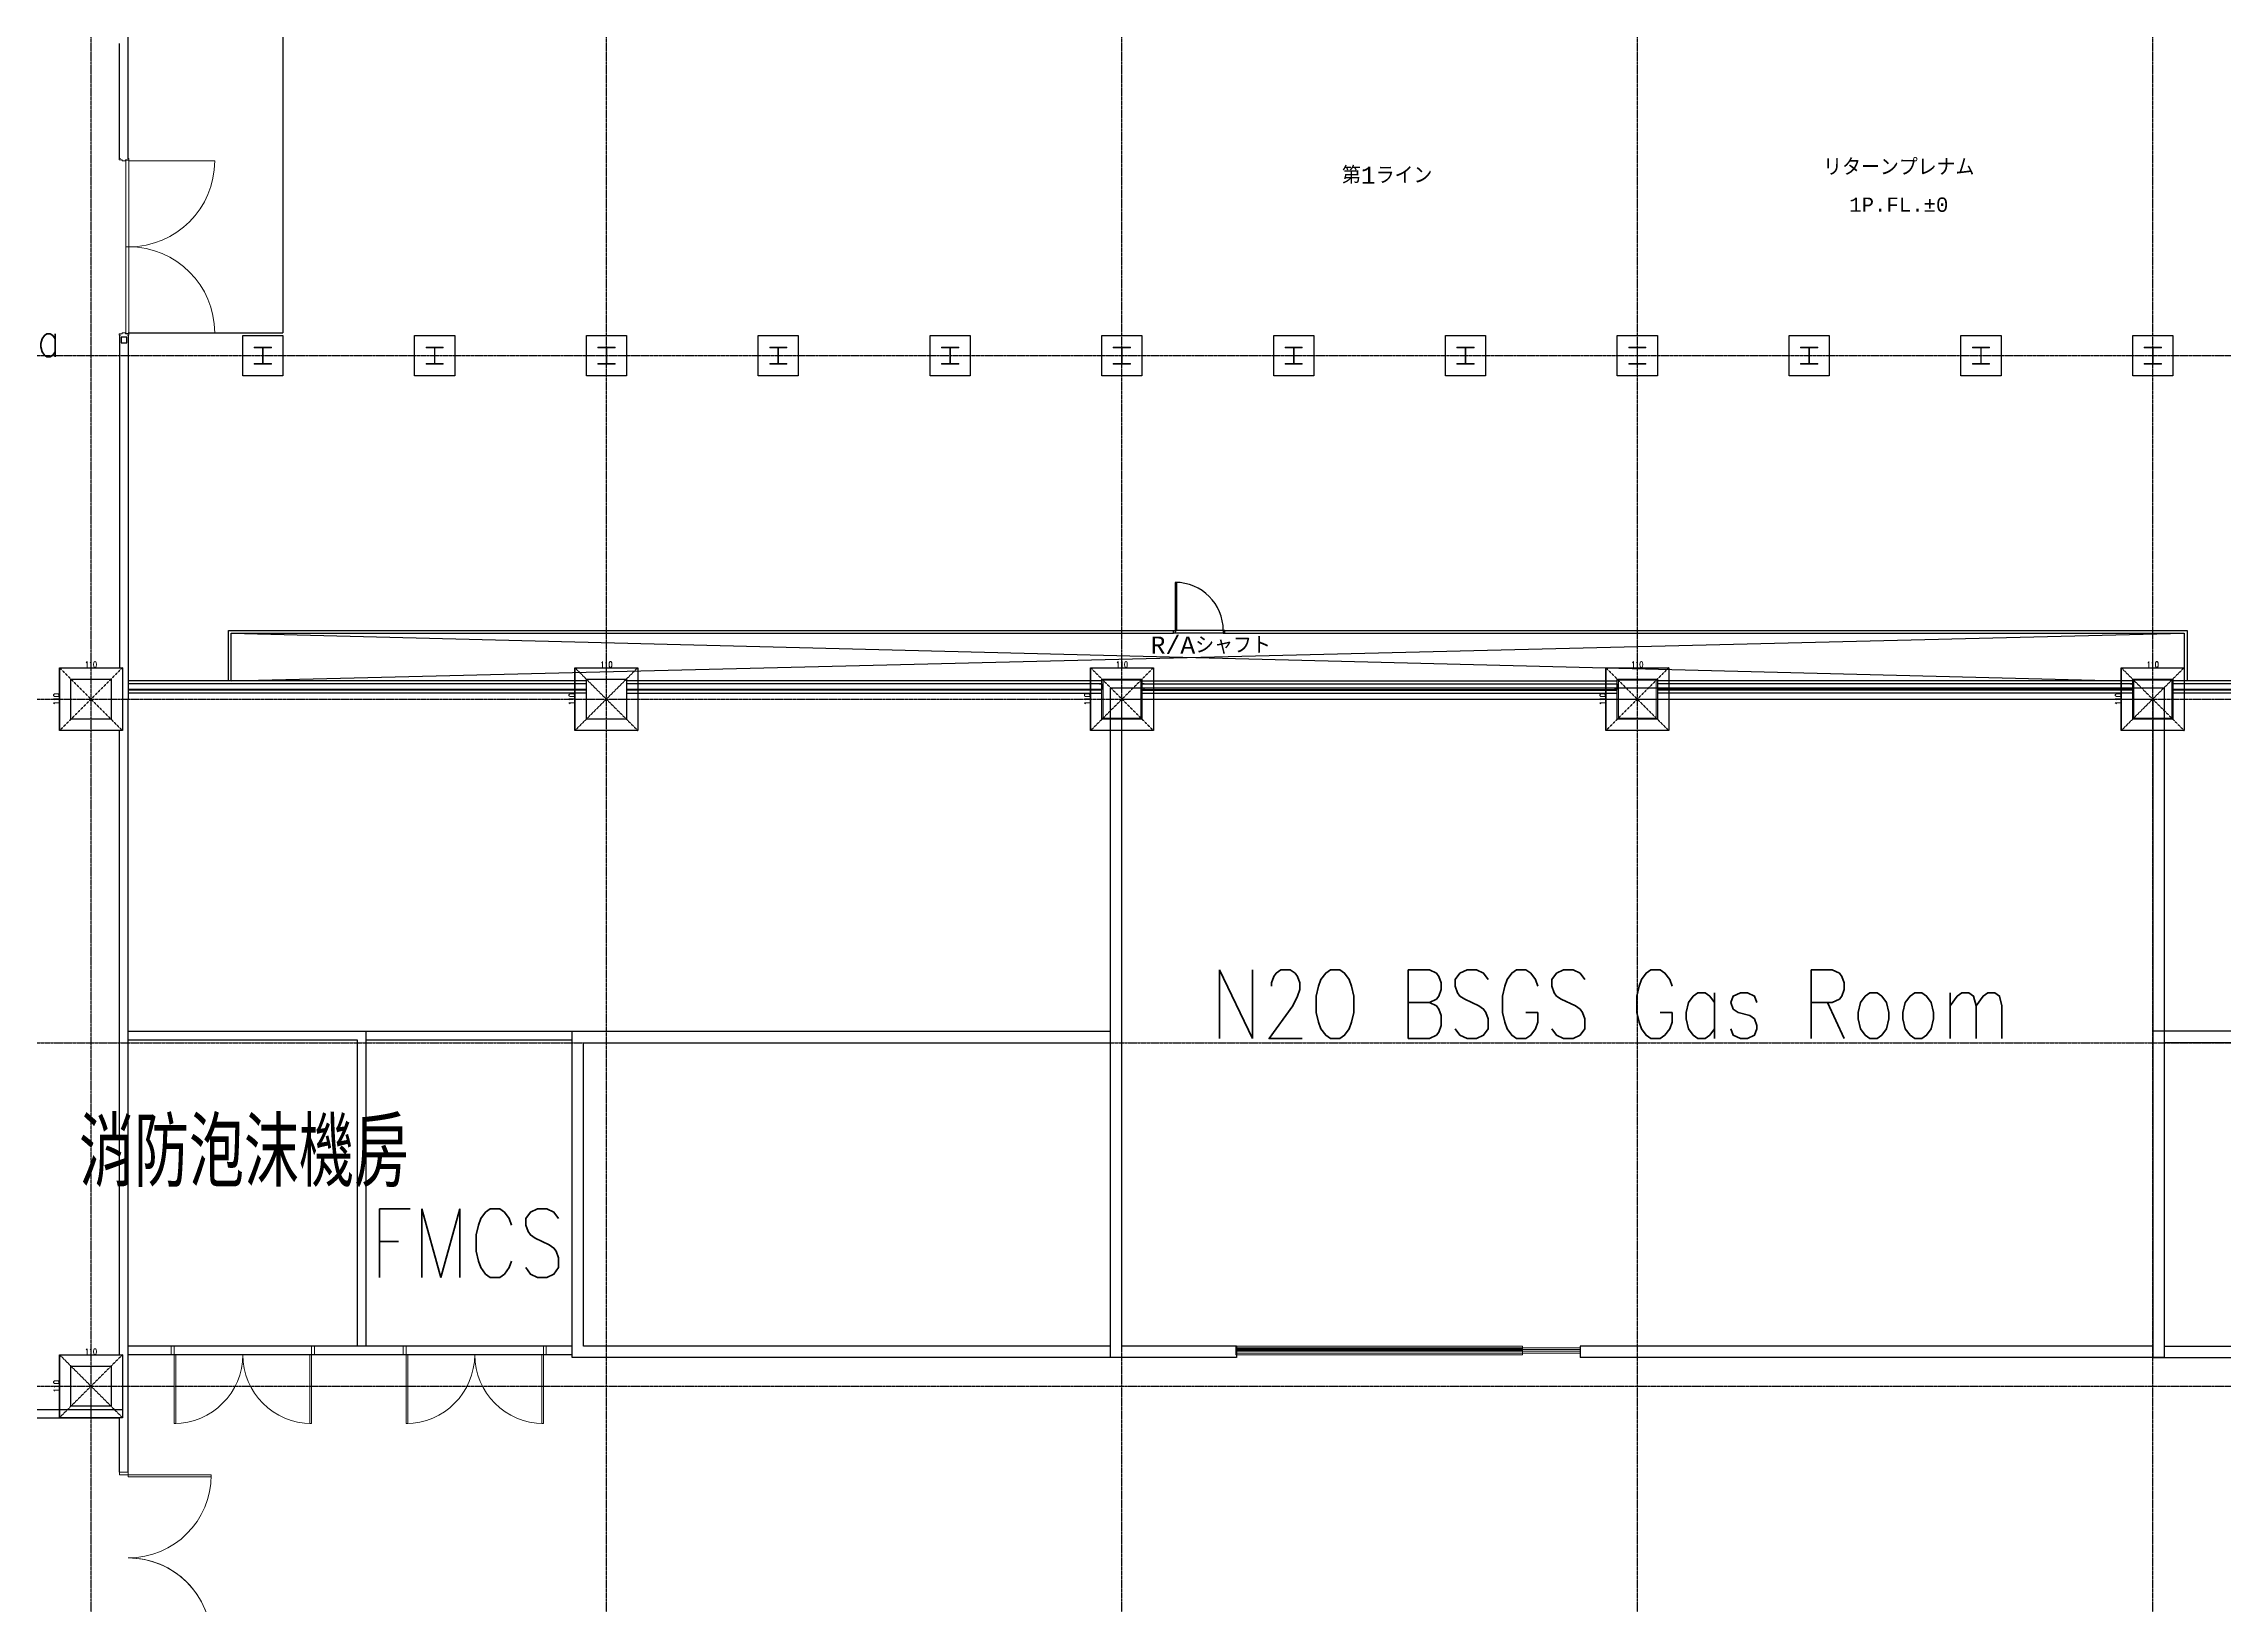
# Model space of a CAD drawing. Header units: millimetres. Extents: x -21841 to 195597, y -1659 to 112111.
# Drawn here: x 1777 to 5585, y 13567 to 16295 of the extents above; entities that cross this region are included whole.
import ezdxf
from ezdxf.enums import TextEntityAlignment as Align

# ---------------------------------------------------------------- set-up
doc = ezdxf.new("R2010")
doc.units = ezdxf.units.MM
doc.linetypes.add('X-N-FAB-L10$0$COL-CEN-LIN', pattern=[3.25, 2.5, -0.25, 0.25, -0.25])
doc.linetypes.add('X-N-FAB-L10$0$HIDDEN', pattern=[0.375, 0.25, -0.125])
for name, color, linetype in [('0-FMCS', 6, 'Continuous'), ('0-XREF', 7, 'Continuous'), ('X-N-FAB-L10$0$0-NC', 8, 'Continuous'), ('X-N-FAB-L10$0$0-ND', 8, 'Continuous'), ('X-N-FAB-L10$0$08', 8, 'Continuous'), ('X-N-FAB-L10$0$188K新增範圍', 8, 'Continuous'), ('X-N-FAB-L10$0$A-WALL-IN', 8, 'Continuous'), ('X-N-FAB-L10$0$CCL', 8, 'X-N-FAB-L10$0$COL-CEN-LIN'), ('X-N-FAB-L10$0$COL', 8, 'Continuous'), ('X-N-FAB-L10$0$COL-S', 8, 'Continuous'), ('X-N-FAB-L10$0$DE-MMTN-F2-Z-000-P-CHEM-L10_0730$0$DOOR', 4, 'Continuous'), ('X-N-FAB-L10$0$DOOR', 8, 'Continuous'), ('X-N-FAB-L10$0$TXT-CODE', 8, 'Continuous'), ('X-N-FAB-L10$0$WALL-P', 8, 'Continuous')]:
    doc.layers.add(name, color=color, linetype=linetype)
for name, color, linetype, lineweight in [('X-N-FAB-L10$0$5', 5, 'Continuous', 5), ('X-N-FAB-L10$0$ARC', 8, 'Continuous', 0), ('X-N-FAB-L10$0$STEEL1', 8, 'Continuous', 0)]:
    doc.layers.add(name, color=color, linetype=linetype, lineweight=lineweight)
doc.styles.add('X-N-FAB-L10$0$ATS', font='monotxt.shx', dxfattribs={"bigfont": 'BIGFONT.shx'})
doc.styles.add('X-N-FAB-L10$0$CHINA', font='simplex.shx', dxfattribs={"width": 0.75, "bigfont": 'chineset.shx'})
doc.styles.add('X-N-FAB-L10$0$COL-NUM', font='romanc')
doc.styles.add('X-N-FAB-L10$0$DIM', font='simplex.shx', dxfattribs={"width": 0.67, "bigfont": 'chineset.shx'})
doc.dimstyles.new('X-N-FAB-L10$0$JJP_005_defpoint', dxfattribs={"dimtxt": 20, "dimasz": 0.5, "dimexe": 0.5, "dimexo": 0.5, "dimgap": 0.5, "dimtad": 1, "dimdsep": 46, "dimtxsty": 'X-N-FAB-L10$0$DIM', "dimblk": 'X-N-FAB-L10$0$_None', "dimcen": 10, "dimclrd": 256, "dimclre": 256, "dimclrt": 256, "dimadec": 0, "dimazin": 0, "dimtfac": 1, "dimtix": 1, "dimtmove": 2, "dimatfit": 3, "dimldrblk": 'X-N-FAB-L10$0$_None', "dimfxl": 0.5, "dimtolj": 1, "dimtzin": 0, "dimarcsym": 0})

# ---------------------------------------------------------------- blocks, each defined once
blk = doc.blocks.new('*D1187')
at = {"layer": 'DEFPOINTS', "lineweight": -2, "transparency": 16777216}
blk.add_line((1805, 15205), (1915, 15205), dxfattribs=at)
at = {"layer": 'DEFPOINTS', "color": 0, "transparency": 16777216}
for p in [(1805, 15205), (1915, 15205), (1915, 15205)]:
    blk.add_point(p, dxfattribs=at)
at = {"layer": 'DEFPOINTS', "transparency": 16777216, "insert": (1860, 15210.5), "char_height": 10, "attachment_point": 5, "style": 'X-N-FAB-L10$0$DIM'}
blk.add_mtext('\\A1;110', dxfattribs=at)
blk = doc.blocks.new('X-N-FAB-L10$0$_None')
blk = doc.blocks.new('*D1188')
at = {"layer": 'DEFPOINTS', "lineweight": -2, "transparency": 16777216}
blk.add_line((1805, 15205), (1805, 15095), dxfattribs=at)
at = {"layer": 'DEFPOINTS', "color": 0, "transparency": 16777216}
for p in [(1805, 15205), (1805, 15095), (1805, 15095)]:
    blk.add_point(p, dxfattribs=at)
at = {"layer": 'DEFPOINTS', "transparency": 16777216, "insert": (1799.5, 15150), "char_height": 10, "attachment_point": 5, "rotation": 90, "style": 'X-N-FAB-L10$0$DIM'}
blk.add_mtext('\\A1;110', dxfattribs=at)
blk = doc.blocks.new('*D1189')
at = {"layer": 'DEFPOINTS', "lineweight": -2, "transparency": 16777216}
blk.add_line((2705, 15205), (2815, 15205), dxfattribs=at)
at = {"layer": 'DEFPOINTS', "color": 0, "transparency": 16777216}
for p in [(2705, 15205), (2815, 15205), (2815, 15205)]:
    blk.add_point(p, dxfattribs=at)
at = {"layer": 'DEFPOINTS', "transparency": 16777216, "insert": (2760, 15210.5), "char_height": 10, "attachment_point": 5, "style": 'X-N-FAB-L10$0$DIM'}
blk.add_mtext('\\A1;110', dxfattribs=at)
blk = doc.blocks.new('*D1190')
at = {"layer": 'DEFPOINTS', "lineweight": -2, "transparency": 16777216}
blk.add_line((2705, 15205), (2705, 15095), dxfattribs=at)
at = {"layer": 'DEFPOINTS', "color": 0, "transparency": 16777216}
for p in [(2705, 15205), (2705, 15095), (2705, 15095)]:
    blk.add_point(p, dxfattribs=at)
at = {"layer": 'DEFPOINTS', "transparency": 16777216, "insert": (2699.5, 15150), "char_height": 10, "attachment_point": 5, "rotation": 90, "style": 'X-N-FAB-L10$0$DIM'}
blk.add_mtext('\\A1;110', dxfattribs=at)
blk = doc.blocks.new('*D1191')
at = {"layer": 'DEFPOINTS', "lineweight": -2, "transparency": 16777216}
blk.add_line((3605, 15205), (3715, 15205), dxfattribs=at)
at = {"layer": 'DEFPOINTS', "color": 0, "transparency": 16777216}
for p in [(3605, 15205), (3715, 15205), (3715, 15205)]:
    blk.add_point(p, dxfattribs=at)
at = {"layer": 'DEFPOINTS', "transparency": 16777216, "insert": (3660, 15210.5), "char_height": 10, "attachment_point": 5, "style": 'X-N-FAB-L10$0$DIM'}
blk.add_mtext('\\A1;110', dxfattribs=at)
blk = doc.blocks.new('*D1192')
at = {"layer": 'DEFPOINTS', "lineweight": -2, "transparency": 16777216}
blk.add_line((3605, 15205), (3605, 15095), dxfattribs=at)
at = {"layer": 'DEFPOINTS', "color": 0, "transparency": 16777216}
for p in [(3605, 15205), (3605, 15095), (3605, 15095)]:
    blk.add_point(p, dxfattribs=at)
at = {"layer": 'DEFPOINTS', "transparency": 16777216, "insert": (3599.5, 15150), "char_height": 10, "attachment_point": 5, "rotation": 90, "style": 'X-N-FAB-L10$0$DIM'}
blk.add_mtext('\\A1;110', dxfattribs=at)
blk = doc.blocks.new('*D1193')
at = {"layer": 'DEFPOINTS', "lineweight": -2, "transparency": 16777216}
blk.add_line((4505, 15205), (4615, 15205), dxfattribs=at)
at = {"layer": 'DEFPOINTS', "color": 0, "transparency": 16777216}
for p in [(4505, 15205), (4615, 15205), (4615, 15205)]:
    blk.add_point(p, dxfattribs=at)
at = {"layer": 'DEFPOINTS', "transparency": 16777216, "insert": (4560, 15210.5), "char_height": 10, "attachment_point": 5, "style": 'X-N-FAB-L10$0$DIM'}
blk.add_mtext('\\A1;110', dxfattribs=at)
blk = doc.blocks.new('*D1194')
at = {"layer": 'DEFPOINTS', "lineweight": -2, "transparency": 16777216}
blk.add_line((4505, 15205), (4505, 15095), dxfattribs=at)
at = {"layer": 'DEFPOINTS', "color": 0, "transparency": 16777216}
for p in [(4505, 15205), (4505, 15095), (4505, 15095)]:
    blk.add_point(p, dxfattribs=at)
at = {"layer": 'DEFPOINTS', "transparency": 16777216, "insert": (4499.5, 15150), "char_height": 10, "attachment_point": 5, "rotation": 90, "style": 'X-N-FAB-L10$0$DIM'}
blk.add_mtext('\\A1;110', dxfattribs=at)
blk = doc.blocks.new('*D1195')
at = {"layer": 'DEFPOINTS', "lineweight": -2, "transparency": 16777216}
blk.add_line((5405, 15205), (5515, 15205), dxfattribs=at)
at = {"layer": 'DEFPOINTS', "color": 0, "transparency": 16777216}
for p in [(5405, 15205), (5515, 15205), (5515, 15205)]:
    blk.add_point(p, dxfattribs=at)
at = {"layer": 'DEFPOINTS', "transparency": 16777216, "insert": (5460, 15210.5), "char_height": 10, "attachment_point": 5, "style": 'X-N-FAB-L10$0$DIM'}
blk.add_mtext('\\A1;110', dxfattribs=at)
blk = doc.blocks.new('*D1196')
at = {"layer": 'DEFPOINTS', "lineweight": -2, "transparency": 16777216}
blk.add_line((5405, 15205), (5405, 15095), dxfattribs=at)
at = {"layer": 'DEFPOINTS', "color": 0, "transparency": 16777216}
for p in [(5405, 15205), (5405, 15095), (5405, 15095)]:
    blk.add_point(p, dxfattribs=at)
at = {"layer": 'DEFPOINTS', "transparency": 16777216, "insert": (5399.5, 15150), "char_height": 10, "attachment_point": 5, "rotation": 90, "style": 'X-N-FAB-L10$0$DIM'}
blk.add_mtext('\\A1;110', dxfattribs=at)
blk = doc.blocks.new('X-N-FAB-L10')
at = {"layer": 'DEFPOINTS', "color": 8, "linetype": 'X-N-FAB-L10$0$HIDDEN', "ltscale": 0.1}
for p, q in [((1915, 15205), (1805, 15095)), ((1805, 15205), (1915, 15095)), ((1915, 15205), (1805, 15095)), ((1805, 15205), (1915, 15095)), ((2815, 15205), (2705, 15095)), ((2705, 15205), (2815, 15095)), ((2815, 15205), (2705, 15095)), ((2705, 15205), (2815, 15095)), ((3715, 15205), (3605, 15095)), ((3605, 15205), (3715, 15095)), ((3715, 15205), (3605, 15095)), ((3605, 15205), (3715, 15095)), ((4615, 15205), (4505, 15095)), ((4505, 15205), (4615, 15095)), ((4615, 15205), (4505, 15095)), ((4505, 15205), (4615, 15095)), ((5515, 15205), (5405, 15095)), ((5405, 15205), (5515, 15095)), ((5515, 15205), (5405, 15095)), ((5405, 15205), (5515, 15095)), ((1915, 14005), (1805, 13895)), ((1805, 14005), (1915, 13895))]:
    blk.add_line(p, q, dxfattribs=at)
at = {"layer": 'DEFPOINTS', "color": 8}
for p, q in [((1805, 15205), (1915, 15205)), ((1805, 15205), (1805, 15095)), ((2705, 15205), (2815, 15205)), ((2705, 15205), (2705, 15095)), ((3605, 15205), (3715, 15205)), ((3605, 15205), (3605, 15095)), ((4505, 15205), (4615, 15205)), ((4505, 15205), (4505, 15095)), ((5405, 15205), (5515, 15205)), ((5405, 15205), (5405, 15095)), ((1805, 14005), (1915, 14005)), ((1805, 14005), (1805, 13895))]:
    blk.add_line(p, q, dxfattribs=at)
at = {"layer": 'X-N-FAB-L10$0$08', "color": 8}
for p, q in [((2195, 16635), (2195, 15790)), ((1925, 15790), (2195, 15790)), ((3756, 15353.946), (3753, 15353.946)), ((3753, 15353.946), (3753, 15270)), ((3756, 15270), (3756, 15353.946)), ((2100, 15270), (3750, 15270)), ((2100, 15182), (2100, 15270)), ((2100, 15270), (2100, 15270)), ((3750, 15265), (3750, 15270)), ((3750, 15270), (3753, 15270)), ((3753, 15270), (3753, 15265)), ((3753, 15270), (3756, 15270)), ((3837, 15270), (3756, 15270)), ((3840, 15270), (3837, 15270)), ((3837, 15270), (3837, 15265)), ((3840, 15270), (5520, 15270)), ((3840, 15265), (3840, 15270)), ((5520, 15270), (5520, 15182)), ((2105, 15265), (3750, 15265)), ((2105, 15182), (5515, 15265)), ((2105, 15265), (5405, 15182)), ((2105, 15182), (2105, 15265)), ((3753, 15265), (3750, 15265)), ((3837, 15265), (3753, 15265)), ((3837, 15265), (3840, 15265)), ((3840, 15265), (5515, 15265)), ((5515, 15265), (5515, 15182))]:
    blk.add_line(p, q, dxfattribs=at)
blk.add_arc((3753, 15270), 84, 0, 90, dxfattribs=at)
at = {"layer": 'X-N-FAB-L10$0$188K新增範圍', "color": 8}
for p, q in [((2340, 14570), (2700, 14570)), ((2340, 14555), (2700, 14555)), ((2700, 14020), (1925, 14020)), ((2700, 14005), (1925, 14005))]:
    blk.add_line(p, q, dxfattribs=at)
at = {"layer": 'X-N-FAB-L10$0$5', "color": 8}
for p, q in [((4460, 14017), (3860, 14017)), ((4460, 14014), (3860, 14014)), ((4460, 14011), (3860, 14011)), ((4460, 14008), (3860, 14008))]:
    blk.add_line(p, q, dxfattribs=at)
at = {"layer": 'X-N-FAB-L10$0$A-WALL-IN', "color": 8}
for p, q in [((1925, 14570), (2340, 14570)), ((1925, 14555), (2325, 14555)), ((2325, 14555), (2325, 14020)), ((2340, 14570), (2340, 14020)), ((2700, 14000), (2700, 14570)), ((2700, 14570), (3640, 14570)), ((2720, 14020), (2720, 14550)), ((2720, 14550), (3640, 14550)), ((7260, 14570), (5460, 14570)), ((5460, 14570), (5460, 14000)), ((7240, 14550), (5480, 14550)), ((5480, 14550), (5480, 14020)), ((3640, 14020), (2720, 14020)), ((5480, 14020), (7240, 14020)), ((3640, 14000), (2700, 14000)), ((5460, 14000), (7260, 14000))]:
    blk.add_line(p, q, dxfattribs=at)
at = {"layer": 'X-N-FAB-L10$0$ARC', "color": 8}
for p, q in [((3715, 15205), (3605, 15205)), ((3605, 15205), (3605, 15095)), ((3715, 15095), (3715, 15205)), ((4615, 15205), (4505, 15205)), ((4505, 15205), (4505, 15095)), ((4615, 15095), (4615, 15205)), ((5515, 15205), (5405, 15205)), ((5405, 15205), (5405, 15095)), ((5515, 15095), (5515, 15205)), ((3625, 15115), (3625, 15185)), ((3625, 15185), (3695, 15185)), ((3627, 15117), (3627, 15183)), ((3627, 15183), (3693, 15183)), ((3693, 15183), (3693, 15117)), ((3695, 15185), (3695, 15115)), ((4525, 15115), (4525, 15185)), ((4525, 15185), (4595, 15185)), ((4527, 15117), (4527, 15183)), ((4527, 15183), (4593, 15183)), ((4593, 15183), (4593, 15117)), ((4595, 15185), (4595, 15115)), ((5425, 15115), (5425, 15185)), ((5425, 15185), (5495, 15185)), ((5427, 15117), (5427, 15183)), ((5427, 15183), (5493, 15183)), ((5493, 15183), (5493, 15117)), ((5495, 15185), (5495, 15115)), ((3693, 15117), (3627, 15117)), ((4593, 15117), (4527, 15117)), ((5493, 15117), (5427, 15117)), ((3605, 15095), (3715, 15095)), ((3695, 15115), (3625, 15115)), ((4505, 15095), (4615, 15095)), ((4595, 15115), (4525, 15115)), ((5405, 15095), (5515, 15095)), ((5495, 15115), (5425, 15115))]:
    blk.add_line(p, q, dxfattribs=at)
at = {"layer": 'X-N-FAB-L10$0$CCL', "color": 8}
for p, q in [((1860, 10600), (1860, 19760)), ((2760, 10600), (2760, 19760)), ((3660, 10600), (3660, 19760)), ((4560, 10600), (4560, 19760)), ((5460, 10600), (5460, 19760)), ((-720, 15750), (27370, 15750)), ((-720, 15150), (27370, 15150)), ((-720, 14550), (27370, 14550)), ((-720, 13950), (27370, 13950))]:
    blk.add_line(p, q, dxfattribs=at)
at = {"layer": 'X-N-FAB-L10$0$COL', "color": 8}
for p, q in [((2125, 15785), (2195, 15785)), ((2125, 15715), (2125, 15785)), ((2195, 15785), (2195, 15715)), ((2425, 15785), (2495, 15785)), ((2425, 15715), (2425, 15785)), ((2495, 15785), (2495, 15715)), ((2725, 15785), (2795, 15785)), ((2725, 15715), (2725, 15785)), ((2795, 15785), (2795, 15715)), ((3025, 15785), (3095, 15785)), ((3025, 15715), (3025, 15785)), ((3095, 15785), (3095, 15715)), ((3325, 15785), (3395, 15785)), ((3325, 15715), (3325, 15785)), ((3395, 15785), (3395, 15715)), ((3625, 15785), (3695, 15785)), ((3625, 15715), (3625, 15785)), ((3695, 15785), (3695, 15715)), ((3925, 15785), (3995, 15785)), ((3925, 15715), (3925, 15785)), ((3995, 15785), (3995, 15715)), ((4225, 15785), (4295, 15785)), ((4225, 15715), (4225, 15785)), ((4295, 15785), (4295, 15715)), ((4525, 15785), (4595, 15785)), ((4525, 15715), (4525, 15785)), ((4595, 15785), (4595, 15715)), ((4825, 15785), (4895, 15785)), ((4825, 15715), (4825, 15785)), ((4895, 15785), (4895, 15715)), ((5125, 15785), (5195, 15785)), ((5125, 15715), (5125, 15785)), ((5195, 15785), (5195, 15715)), ((5425, 15785), (5495, 15785)), ((5425, 15715), (5425, 15785)), ((5495, 15785), (5495, 15715)), ((2195, 15715), (2125, 15715)), ((2495, 15715), (2425, 15715)), ((2795, 15715), (2725, 15715)), ((3095, 15715), (3025, 15715)), ((3395, 15715), (3325, 15715)), ((3695, 15715), (3625, 15715)), ((3995, 15715), (3925, 15715)), ((4295, 15715), (4225, 15715)), ((4595, 15715), (4525, 15715)), ((4895, 15715), (4825, 15715)), ((5195, 15715), (5125, 15715)), ((5495, 15715), (5425, 15715))]:
    blk.add_line(p, q, dxfattribs=at)
at = {"layer": 'X-N-FAB-L10$0$COL', "color": 8, "ltscale": 0.1}
for p, q in [((1805, 15205), (1915, 15205)), ((1805, 15095), (1805, 15205)), ((1915, 15205), (1915, 15095)), ((2705, 15205), (2815, 15205)), ((2705, 15095), (2705, 15205)), ((2815, 15205), (2815, 15095)), ((3605, 15205), (3715, 15205)), ((3605, 15095), (3605, 15205)), ((3715, 15205), (3715, 15095)), ((4505, 15205), (4615, 15205)), ((4505, 15095), (4505, 15205)), ((4615, 15205), (4615, 15095)), ((5405, 15205), (5515, 15205)), ((5405, 15095), (5405, 15205)), ((5515, 15205), (5515, 15095)), ((1915, 15095), (1805, 15095)), ((2815, 15095), (2705, 15095)), ((3715, 15095), (3605, 15095)), ((4615, 15095), (4505, 15095)), ((5515, 15095), (5405, 15095)), ((1805, 14005), (1915, 14005)), ((1805, 13895), (1805, 14005)), ((1915, 14005), (1915, 13895)), ((1915, 13895), (1805, 13895))]:
    blk.add_line(p, q, dxfattribs=at)
at = {"layer": 'X-N-FAB-L10$0$COL', "color": 8}
for points in [[(2125, 15785), (2195, 15785), (2195, 15715), (2125, 15715)], [(2425, 15785), (2495, 15785), (2495, 15715), (2425, 15715)], [(2725, 15785), (2795, 15785), (2795, 15715), (2725, 15715)], [(3025, 15785), (3095, 15785), (3095, 15715), (3025, 15715)], [(3325, 15785), (3395, 15785), (3395, 15715), (3325, 15715)], [(3625, 15785), (3695, 15785), (3695, 15715), (3625, 15715)], [(3925, 15785), (3995, 15785), (3995, 15715), (3925, 15715)], [(4225, 15785), (4295, 15785), (4295, 15715), (4225, 15715)], [(4525, 15785), (4595, 15785), (4595, 15715), (4525, 15715)], [(4825, 15785), (4895, 15785), (4895, 15715), (4825, 15715)], [(5125, 15785), (5195, 15785), (5195, 15715), (5125, 15715)], [(5425, 15785), (5495, 15785), (5495, 15715), (5425, 15715)]]:
    blk.add_lwpolyline(points, close=True, dxfattribs=at)
at = {"layer": 'X-N-FAB-L10$0$COL', "color": 8, "ltscale": 0.1}
for points in [[(1805, 15205), (1915, 15205), (1915, 15095), (1805, 15095)], [(2705, 15205), (2815, 15205), (2815, 15095), (2705, 15095)], [(3605, 15205), (3715, 15205), (3715, 15095), (3605, 15095)], [(4505, 15205), (4615, 15205), (4615, 15095), (4505, 15095)], [(5405, 15205), (5515, 15205), (5515, 15095), (5405, 15095)]]:
    blk.add_lwpolyline(points, close=True, dxfattribs=at)
at = {"layer": 'X-N-FAB-L10$0$COL-S', "color": 8}
for p, q in [((1825, 15185), (1895, 15185)), ((1825, 15115), (1825, 15185)), ((1825, 15185), (1895, 15185)), ((1825, 15115), (1825, 15185)), ((1895, 15185), (1895, 15115)), ((1895, 15185), (1895, 15115)), ((2725, 15185), (2795, 15185)), ((2725, 15115), (2725, 15185)), ((2725, 15185), (2795, 15185)), ((2725, 15115), (2725, 15185)), ((2795, 15185), (2795, 15115)), ((2795, 15185), (2795, 15115)), ((3625, 15185), (3695, 15185)), ((3625, 15115), (3625, 15185)), ((3625, 15185), (3695, 15185)), ((3625, 15115), (3625, 15185)), ((3695, 15185), (3695, 15115)), ((3695, 15185), (3695, 15115)), ((4525, 15185), (4595, 15185)), ((4525, 15115), (4525, 15185)), ((4525, 15185), (4595, 15185)), ((4525, 15115), (4525, 15185)), ((4595, 15185), (4595, 15115)), ((4595, 15185), (4595, 15115)), ((5425, 15185), (5495, 15185)), ((5425, 15115), (5425, 15185)), ((5425, 15185), (5495, 15185)), ((5425, 15115), (5425, 15185)), ((5495, 15185), (5495, 15115)), ((5495, 15185), (5495, 15115)), ((1895, 15115), (1825, 15115)), ((1895, 15115), (1825, 15115)), ((2795, 15115), (2725, 15115)), ((2795, 15115), (2725, 15115)), ((3695, 15115), (3625, 15115)), ((3695, 15115), (3625, 15115)), ((4595, 15115), (4525, 15115)), ((4595, 15115), (4525, 15115)), ((5495, 15115), (5425, 15115)), ((5495, 15115), (5425, 15115)), ((1825, 13985), (1895, 13985)), ((1825, 13915), (1825, 13985)), ((1895, 13985), (1895, 13915)), ((1895, 13915), (1825, 13915))]:
    blk.add_line(p, q, dxfattribs=at)
at = {"layer": 'X-N-FAB-L10$0$DE-MMTN-F2-Z-000-P-CHEM-L10_0730$0$DOOR', "color": 8, "lineweight": 0}
for p, q in [((1925, 13800), (1910, 13800)), ((1910, 13800), (1910, 13795)), ((1910, 13795), (1925, 13795)), ((1925, 13795), (1925, 13800)), ((2070, 13795), (1925, 13795)), ((1925, 13795), (1925, 13792)), ((1925, 13792), (2070, 13792)), ((2070, 13792), (2070, 13795))]:
    blk.add_line(p, q, dxfattribs=at)
for centre, start, end in [((1925, 13795), 270.000005, 0.000005), ((1925.001, 13505), 0.000005, 90.000005)]:
    blk.add_arc(centre, 145, start, end, dxfattribs=at)
at = {"layer": 'X-N-FAB-L10$0$DOOR', "color": 8, "lineweight": 0}
for p, q in [((1911.5, 16094.5), (1909, 16094.5)), ((1909, 16094.5), (1909, 16092)), ((1909, 16092), (1914.5, 16092)), ((1914.5, 16092), (1914.5, 16090)), ((1914.5, 16090), (1920.5, 16090)), ((1920.5, 16090), (1920.5, 16092)), ((1920.5, 16092), (1926, 16092)), ((1921, 15940), (1921, 16091.5)), ((1921, 16091.5), (1926, 16091.5)), ((1926, 16094.5), (1923.5, 16094.5)), ((1926, 16092), (1926, 16094.5)), ((1926, 16091.5), (1926, 15940)), ((2076, 16090), (1926, 16090)), ((1926, 15940), (1921, 15940)), ((1921, 15940), (1921, 15788.5)), ((1926, 15940), (1921, 15940)), ((1926, 15788.5), (1926, 15940)), ((1909, 15785.5), (1909, 15788)), ((1909, 15788), (1914.5, 15788)), ((1911.5, 15785.5), (1909, 15785.5)), ((1914.5, 15788), (1914.5, 15790)), ((1914.5, 15790), (1920.5, 15790)), ((1920.5, 15790), (1920.5, 15788)), ((1920.5, 15788), (1926, 15788)), ((1921, 15788.5), (1926, 15788.5)), ((1926, 15785.5), (1923.5, 15785.5)), ((2076, 15790), (1926, 15790)), ((1926, 15788), (1926, 15785.5)), ((2000, 14005), (2000, 14020)), ((2000, 14020), (2005, 14020)), ((2005, 14020), (2005, 14005)), ((2250, 14020), (2245, 14020)), ((2245, 14020), (2245, 14005)), ((2250, 14005), (2250, 14020)), ((2405, 14005), (2405, 14020)), ((2405, 14020), (2410, 14020)), ((2410, 14020), (2410, 14005)), ((2655, 14020), (2650, 14020)), ((2650, 14020), (2650, 14005)), ((2655, 14005), (2655, 14020)), ((3859.222, 14020), (4359.222, 14020)), ((3859.222, 14005), (3859.222, 14020)), ((4359.222, 14016.537), (3859.222, 14016.537)), ((4359.222, 14015), (3859.222, 14015)), ((4359.222, 14013.159), (3859.222, 14013.159)), ((4359.222, 14020), (4359.222, 14005)), ((2005, 14005), (2000, 14005)), ((2005, 13885), (2005, 14005)), ((2005, 14005), (2008, 14005)), ((2008, 14005), (2008, 13885)), ((2242, 14005), (2242, 13885)), ((2245, 14005), (2242, 14005)), ((2245, 13885), (2245, 14005)), ((2245, 14005), (2250, 14005)), ((2410, 14005), (2405, 14005)), ((2410, 13885), (2410, 14005)), ((2410, 14005), (2413, 14005)), ((2413, 14005), (2413, 13885)), ((2647, 14005), (2647, 13885)), ((2650, 14005), (2647, 14005)), ((2650, 13885), (2650, 14005)), ((2650, 14005), (2655, 14005)), ((4359.222, 14011.841), (3859.222, 14011.841)), ((4359.222, 14007.81), (3859.222, 14007.81)), ((4359.222, 14005), (3859.222, 14005)), ((2008, 13885), (2005, 13885)), ((2242, 13885), (2245, 13885)), ((2413, 13885), (2410, 13885)), ((2647, 13885), (2650, 13885)), ((1925, 13800), (1910, 13800)), ((1910, 13800), (1910, 13795)), ((1925, 13800), (1910, 13800)), ((1910, 13800), (1910, 13795)), ((1910, 13795), (1925, 13795)), ((1910, 13795), (1925, 13795)), ((1925, 13795), (1925, 13800)), ((1925, 13795), (1925, 13800)), ((2070, 13795), (1925, 13795)), ((1925, 13795), (1925, 13792)), ((2070, 13795), (1925, 13795)), ((1925, 13795), (1925, 13792)), ((1925, 13792), (2070, 13792)), ((1925, 13792), (2070, 13792)), ((2070, 13792), (2070, 13795)), ((2070, 13792), (2070, 13795))]:
    blk.add_line(p, q, dxfattribs=at)
for centre, radius, start, end in [((1926, 16090), 150, 270, 0), ((1926, 15790), 150, 0, 90), ((2005, 14005), 120, 270, 0), ((2245, 14005), 120, 180, 270), ((2410, 14005), 120, 270, 0), ((2650, 14005), 120, 180, 270), ((1925, 13795), 145, 270, 0), ((1925, 13795), 145, 270, 0), ((1925, 13505), 145, 0, 90), ((1925, 13505), 145, 0, 90)]:
    blk.add_arc(centre, radius, start, end, dxfattribs=at)
at = {"layer": 'X-N-FAB-L10$0$STEEL1', "color": 8}
for p, q in [((2145, 15765), (2175, 15765)), ((2145, 15763.5), (2145, 15765)), ((2175, 15765), (2175, 15763.5)), ((2445, 15765), (2475, 15765)), ((2445, 15763.5), (2445, 15765)), ((2475, 15765), (2475, 15763.5)), ((2745, 15765), (2775, 15765)), ((2745, 15763.5), (2745, 15765)), ((2775, 15765), (2775, 15763.5)), ((3045, 15765), (3075, 15765)), ((3045, 15763.5), (3045, 15765)), ((3075, 15765), (3075, 15763.5)), ((3345, 15765), (3375, 15765)), ((3345, 15763.5), (3345, 15765)), ((3375, 15765), (3375, 15763.5)), ((3645, 15765), (3675, 15765)), ((3645, 15763.5), (3645, 15765)), ((3675, 15765), (3675, 15763.5)), ((3945, 15765), (3975, 15765)), ((3945, 15763.5), (3945, 15765)), ((3975, 15765), (3975, 15763.5)), ((4245, 15765), (4275, 15765)), ((4245, 15763.5), (4245, 15765)), ((4275, 15765), (4275, 15763.5)), ((4545, 15765), (4575, 15765)), ((4545, 15763.5), (4545, 15765)), ((4575, 15765), (4575, 15763.5)), ((4845, 15765), (4875, 15765)), ((4845, 15763.5), (4845, 15765)), ((4875, 15765), (4875, 15763.5)), ((5145, 15765), (5175, 15765)), ((5145, 15763.5), (5145, 15765)), ((5175, 15765), (5175, 15763.5)), ((5445, 15765), (5475, 15765)), ((5445, 15763.5), (5445, 15765)), ((5475, 15765), (5475, 15763.5)), ((2159.5, 15763.5), (2145, 15763.5)), ((2145, 15735), (2145, 15736.5)), ((2145, 15736.5), (2159.5, 15736.5)), ((2175, 15735), (2145, 15735)), ((2159.5, 15736.5), (2159.5, 15763.5)), ((2175, 15763.5), (2160.5, 15763.5)), ((2160.5, 15763.5), (2160.5, 15736.5)), ((2160.5, 15736.5), (2175, 15736.5)), ((2175, 15736.5), (2175, 15735)), ((2459.5, 15763.5), (2445, 15763.5)), ((2445, 15735), (2445, 15736.5)), ((2445, 15736.5), (2459.5, 15736.5)), ((2475, 15735), (2445, 15735)), ((2459.5, 15736.5), (2459.5, 15763.5)), ((2475, 15763.5), (2460.5, 15763.5)), ((2460.5, 15763.5), (2460.5, 15736.5)), ((2460.5, 15736.5), (2475, 15736.5)), ((2475, 15736.5), (2475, 15735)), ((2759.5, 15763.5), (2745, 15763.5)), ((2745, 15735), (2745, 15736.5)), ((2745, 15736.5), (2759.5, 15736.5)), ((2775, 15735), (2745, 15735)), ((2759.5, 15736.5), (2759.5, 15763.5)), ((2775, 15763.5), (2760.5, 15763.5)), ((2760.5, 15763.5), (2760.5, 15736.5)), ((2760.5, 15736.5), (2775, 15736.5)), ((2775, 15736.5), (2775, 15735)), ((3059.5, 15763.5), (3045, 15763.5)), ((3045, 15735), (3045, 15736.5)), ((3045, 15736.5), (3059.5, 15736.5)), ((3075, 15735), (3045, 15735)), ((3059.5, 15736.5), (3059.5, 15763.5)), ((3075, 15763.5), (3060.5, 15763.5)), ((3060.5, 15763.5), (3060.5, 15736.5)), ((3060.5, 15736.5), (3075, 15736.5)), ((3075, 15736.5), (3075, 15735)), ((3359.5, 15763.5), (3345, 15763.5)), ((3345, 15735), (3345, 15736.5)), ((3345, 15736.5), (3359.5, 15736.5)), ((3375, 15735), (3345, 15735)), ((3359.5, 15736.5), (3359.5, 15763.5)), ((3375, 15763.5), (3360.5, 15763.5)), ((3360.5, 15763.5), (3360.5, 15736.5)), ((3360.5, 15736.5), (3375, 15736.5)), ((3375, 15736.5), (3375, 15735)), ((3659.5, 15763.5), (3645, 15763.5)), ((3645, 15735), (3645, 15736.5)), ((3645, 15736.5), (3659.5, 15736.5)), ((3675, 15735), (3645, 15735)), ((3659.5, 15736.5), (3659.5, 15763.5)), ((3675, 15763.5), (3660.5, 15763.5)), ((3660.5, 15763.5), (3660.5, 15736.5)), ((3660.5, 15736.5), (3675, 15736.5)), ((3675, 15736.5), (3675, 15735)), ((3959.5, 15763.5), (3945, 15763.5)), ((3945, 15735), (3945, 15736.5)), ((3945, 15736.5), (3959.5, 15736.5)), ((3975, 15735), (3945, 15735)), ((3959.5, 15736.5), (3959.5, 15763.5)), ((3975, 15763.5), (3960.5, 15763.5)), ((3960.5, 15763.5), (3960.5, 15736.5)), ((3960.5, 15736.5), (3975, 15736.5)), ((3975, 15736.5), (3975, 15735)), ((4259.5, 15763.5), (4245, 15763.5)), ((4245, 15735), (4245, 15736.5)), ((4245, 15736.5), (4259.5, 15736.5)), ((4275, 15735), (4245, 15735)), ((4259.5, 15736.5), (4259.5, 15763.5)), ((4275, 15763.5), (4260.5, 15763.5)), ((4260.5, 15763.5), (4260.5, 15736.5)), ((4260.5, 15736.5), (4275, 15736.5)), ((4275, 15736.5), (4275, 15735)), ((4559.5, 15763.5), (4545, 15763.5)), ((4545, 15735), (4545, 15736.5)), ((4545, 15736.5), (4559.5, 15736.5)), ((4575, 15735), (4545, 15735)), ((4559.5, 15736.5), (4559.5, 15763.5)), ((4575, 15763.5), (4560.5, 15763.5)), ((4560.5, 15763.5), (4560.5, 15736.5)), ((4560.5, 15736.5), (4575, 15736.5)), ((4575, 15736.5), (4575, 15735)), ((4859.5, 15763.5), (4845, 15763.5)), ((4845, 15735), (4845, 15736.5)), ((4845, 15736.5), (4859.5, 15736.5)), ((4875, 15735), (4845, 15735)), ((4859.5, 15736.5), (4859.5, 15763.5)), ((4875, 15763.5), (4860.5, 15763.5)), ((4860.5, 15763.5), (4860.5, 15736.5)), ((4860.5, 15736.5), (4875, 15736.5)), ((4875, 15736.5), (4875, 15735)), ((5159.5, 15763.5), (5145, 15763.5)), ((5145, 15735), (5145, 15736.5)), ((5145, 15736.5), (5159.5, 15736.5)), ((5175, 15735), (5145, 15735)), ((5159.5, 15736.5), (5159.5, 15763.5)), ((5175, 15763.5), (5160.5, 15763.5)), ((5160.5, 15763.5), (5160.5, 15736.5)), ((5160.5, 15736.5), (5175, 15736.5)), ((5175, 15736.5), (5175, 15735)), ((5459.5, 15763.5), (5445, 15763.5)), ((5445, 15735), (5445, 15736.5)), ((5445, 15736.5), (5459.5, 15736.5)), ((5475, 15735), (5445, 15735)), ((5459.5, 15736.5), (5459.5, 15763.5)), ((5475, 15763.5), (5460.5, 15763.5)), ((5460.5, 15763.5), (5460.5, 15736.5)), ((5460.5, 15736.5), (5475, 15736.5)), ((5475, 15736.5), (5475, 15735))]:
    blk.add_line(p, q, dxfattribs=at)
for points in [[(2145, 15765), (2175, 15765), (2175, 15763.5), (2160.5, 15763.5), (2160.5, 15736.5), (2175, 15736.5), (2175, 15735), (2145, 15735), (2145, 15736.5), (2159.5, 15736.5), (2159.5, 15763.5), (2145, 15763.5)], [(2445, 15765), (2475, 15765), (2475, 15763.5), (2460.5, 15763.5), (2460.5, 15736.5), (2475, 15736.5), (2475, 15735), (2445, 15735), (2445, 15736.5), (2459.5, 15736.5), (2459.5, 15763.5), (2445, 15763.5)], [(2745, 15765), (2775, 15765), (2775, 15763.5), (2760.5, 15763.5), (2760.5, 15736.5), (2775, 15736.5), (2775, 15735), (2745, 15735), (2745, 15736.5), (2759.5, 15736.5), (2759.5, 15763.5), (2745, 15763.5)], [(3045, 15765), (3075, 15765), (3075, 15763.5), (3060.5, 15763.5), (3060.5, 15736.5), (3075, 15736.5), (3075, 15735), (3045, 15735), (3045, 15736.5), (3059.5, 15736.5), (3059.5, 15763.5), (3045, 15763.5)], [(3345, 15765), (3375, 15765), (3375, 15763.5), (3360.5, 15763.5), (3360.5, 15736.5), (3375, 15736.5), (3375, 15735), (3345, 15735), (3345, 15736.5), (3359.5, 15736.5), (3359.5, 15763.5), (3345, 15763.5)], [(3645, 15765), (3675, 15765), (3675, 15763.5), (3660.5, 15763.5), (3660.5, 15736.5), (3675, 15736.5), (3675, 15735), (3645, 15735), (3645, 15736.5), (3659.5, 15736.5), (3659.5, 15763.5), (3645, 15763.5)], [(3945, 15765), (3975, 15765), (3975, 15763.5), (3960.5, 15763.5), (3960.5, 15736.5), (3975, 15736.5), (3975, 15735), (3945, 15735), (3945, 15736.5), (3959.5, 15736.5), (3959.5, 15763.5), (3945, 15763.5)], [(4245, 15765), (4275, 15765), (4275, 15763.5), (4260.5, 15763.5), (4260.5, 15736.5), (4275, 15736.5), (4275, 15735), (4245, 15735), (4245, 15736.5), (4259.5, 15736.5), (4259.5, 15763.5), (4245, 15763.5)], [(4545, 15765), (4575, 15765), (4575, 15763.5), (4560.5, 15763.5), (4560.5, 15736.5), (4575, 15736.5), (4575, 15735), (4545, 15735), (4545, 15736.5), (4559.5, 15736.5), (4559.5, 15763.5), (4545, 15763.5)], [(4845, 15765), (4875, 15765), (4875, 15763.5), (4860.5, 15763.5), (4860.5, 15736.5), (4875, 15736.5), (4875, 15735), (4845, 15735), (4845, 15736.5), (4859.5, 15736.5), (4859.5, 15763.5), (4845, 15763.5)], [(5145, 15765), (5175, 15765), (5175, 15763.5), (5160.5, 15763.5), (5160.5, 15736.5), (5175, 15736.5), (5175, 15735), (5145, 15735), (5145, 15736.5), (5159.5, 15736.5), (5159.5, 15763.5), (5145, 15763.5)], [(5445, 15765), (5475, 15765), (5475, 15763.5), (5460.5, 15763.5), (5460.5, 15736.5), (5475, 15736.5), (5475, 15735), (5445, 15735), (5445, 15736.5), (5459.5, 15736.5), (5459.5, 15763.5), (5445, 15763.5)]]:
    blk.add_lwpolyline(points, close=True, dxfattribs=at)
at = {"layer": 'X-N-FAB-L10$0$WALL-P', "color": 8}
for p, q in [((1925, 16094.5), (1925, 18785)), ((1910, 16094.5), (1910, 16295)), ((1910, 15785.5), (1910, 15205)), ((1922.5, 15782.5), (1912.5, 15782.5)), ((1912.5, 15782.5), (1912.5, 15772.5)), ((1912.5, 15772.5), (1922.5, 15772.5)), ((1922.5, 15772.5), (1922.5, 15782.5)), ((1925, 15785.5), (1925, 15150)), ((2725, 15182), (1925, 15182)), ((2725, 15177), (1925, 15177)), ((2725, 15167), (1925, 15167)), ((2725, 15165.75), (1925, 15165.75)), ((2725, 15160.75), (1925, 15160.75)), ((3625, 15182), (2795, 15182)), ((3625, 15177), (2795, 15177)), ((3625, 15167), (2795, 15167)), ((3625, 15165.75), (2795, 15165.75)), ((2795, 15160.75), (3625, 15160.75)), ((3621, 15176), (3621, 15177)), ((3621, 15177), (3625, 15177)), ((3621, 15167), (3621, 15168)), ((3625, 15167), (3621, 15167)), ((3625, 15177), (3625, 15167)), ((3695, 15182), (4525, 15182)), ((3695, 15177), (4525, 15177)), ((3699, 15177), (3695, 15177)), ((3695, 15177), (3695, 15167)), ((3695, 15167), (4525, 15167)), ((3695, 15167), (3699, 15167)), ((3695, 15165.75), (4525, 15165.75)), ((3695, 15160.75), (4525, 15160.75)), ((3699, 15176), (3699, 15177)), ((3699, 15167), (3699, 15168)), ((4521, 15176), (4521, 15177)), ((4521, 15177), (4525, 15177)), ((4521, 15167), (4521, 15168)), ((4525, 15167), (4521, 15167)), ((4525, 15177), (4525, 15167)), ((5425, 15182), (4595, 15182)), ((5425, 15177), (4595, 15177)), ((4599, 15177), (4595, 15177)), ((4595, 15177), (4595, 15167)), ((5425, 15167), (4595, 15167)), ((4595, 15167), (4599, 15167)), ((5425, 15165.75), (4595, 15165.75)), ((5425, 15160.75), (4595, 15160.75)), ((4599, 15176), (4599, 15177)), ((4599, 15167), (4599, 15168)), ((5421, 15176), (5421, 15177)), ((5421, 15177), (5425, 15177)), ((5421, 15167), (5421, 15168)), ((5425, 15167), (5421, 15167)), ((5425, 15177), (5425, 15167)), ((5725, 15182), (5495, 15182)), ((5725, 15177), (5495, 15177)), ((5499, 15177), (5495, 15177)), ((5495, 15177), (5495, 15167)), ((5725, 15167), (5495, 15167)), ((5495, 15167), (5499, 15167)), ((5725, 15165.75), (5495, 15165.75)), ((5725, 15160.75), (5495, 15160.75)), ((5499, 15176), (5499, 15177)), ((5499, 15167), (5499, 15168)), ((1925, 13800), (1925, 15150)), ((1910, 14005), (1910, 15095)), ((3860, 14020), (3860, 14000)), ((4460, 14020), (4460, 14000)), ((1561.5, 13909.4), (1915, 13909.4)), ((1561.5, 13895), (1910, 13895)), ((1910, 13800), (1910, 13895))]:
    blk.add_line(p, q, dxfattribs=at)
for points in [[(3860, 14000), (3640, 14000), (3640, 15170), (5480, 15170), (5480, 14000), (4460, 14000)], [(3860, 14020), (3660, 14020), (3660, 15150), (5460, 15150), (5460, 14020), (4460, 14020)]]:
    blk.add_lwpolyline(points, dxfattribs=at)
at = {"layer": 'DEFPOINTS', "color": 8, "char_height": 10, "attachment_point": 5, "style": 'X-N-FAB-L10$0$DIM'}
for insert in [(1860, 15210.5), (2760, 15210.5), (3660, 15210.5), (4560, 15210.5), (5460, 15210.5), (1860, 14010.5)]:
    blk.add_mtext('\\A1;110', dxfattribs=dict(at, insert=insert))
at = {"layer": 'DEFPOINTS', "color": 8, "char_height": 10, "attachment_point": 5, "rotation": 90, "style": 'X-N-FAB-L10$0$DIM'}
for insert in [(1799.5, 15150), (2699.5, 15150), (3599.5, 15150), (4499.5, 15150), (5399.5, 15150), (1799.5, 13950)]:
    blk.add_mtext('\\A1;110', dxfattribs=dict(at, insert=insert))
at = {"layer": 'X-N-FAB-L10$0$0-NC', "color": 8, "style": 'X-N-FAB-L10$0$COL-NUM'}
for p in [(1860, 19880), (2760, 19880), (3660, 19880), (4560, 19880), (5460, 19880), (6360, 19880), (7260, 19880), (8160, 19880), (9060, 19880), (9960, 19880), (10860, 19880), (11760, 19880), (12660, 19880), (13560, 19880), (14460, 19880), (15360, 19880), (16260, 19880), (17160, 19880), (18060, 19880), (18960, 19880), (19860, 19880), (20760, 19880), (21660, 19880), (22560, 19880), (-840, 13950), (-840, 13350), (-840, 12750), (-840, 12150), (-840, 11550), (-840, 10750)]:
    blk.add_attdef('GRID-Y', text='', height=120, dxfattribs=at).set_placement(p, align=Align.MIDDLE_CENTER)
at = {"layer": 'X-N-FAB-L10$0$0-ND', "color": 8, "style": 'X-N-FAB-L10$0$CHINA'}
blk.add_attdef('NO', text='', height=33.333, dxfattribs=at).set_placement((23327.5, 11380), align=Align.MIDDLE)
at = {"layer": 'X-N-FAB-L10$0$08', "color": 8, "style": 'X-N-FAB-L10$0$ATS'}
for s, p in [('リターンプレナム', (5016.507, 16079.438)), ('R/Aシャフト', (3815.047, 15244.445))]:
    blk.add_text(s, height=30, dxfattribs=at).set_placement(p, align=Align.MIDDLE_CENTER)
at = {"layer": 'X-N-FAB-L10$0$ARC', "color": 8, "style": 'X-N-FAB-L10$0$ATS'}
for s, height, p in [('第1ライン', 30, (4123.124, 16065.149)), ('1P.FL.±0', 25, (5016.507, 16013.695))]:
    blk.add_text(s, height=height, dxfattribs=at).set_placement(p, align=Align.MIDDLE_CENTER)
at = {"layer": 'X-N-FAB-L10$0$TXT-CODE', "color": 8, "style": 'X-N-FAB-L10$0$CHINA', "width": 0.8}
for s, height, p in [('(Temp)Spares Parts Storage Area', 60, (1255.143, 15778.199)), ('N2O BSGS Gas Room', 120, (4513.628, 14617.234)), ('消防泡沫機房', 120, (2127.143, 14358.199)), ('FMCS', 120, (2518.143, 14199.949))]:
    blk.add_text(s, height=height, dxfattribs=at).set_placement(p, align=Align.MIDDLE_CENTER)
at = {"layer": 'DEFPOINTS', "color": 8}
for base, p1, p2, picture, middle in [((1805, 15095), (1805, 15205), (1805, 15095), '*D1188', (1799.5, 15150)), ((2705, 15095), (2705, 15205), (2705, 15095), '*D1190', (2699.5, 15150)), ((3605, 15095), (3605, 15205), (3605, 15095), '*D1192', (3599.5, 15150)), ((4505, 15095), (4505, 15205), (4505, 15095), '*D1194', (4499.5, 15150)), ((5405, 15095), (5405, 15205), (5405, 15095), '*D1196', (5399.5, 15150))]:
    dim = blk.add_linear_dim(base=base, p1=p1, p2=p2, angle=90, dimstyle='X-N-FAB-L10$0$JJP_005_defpoint', override={"dimtxt": 10}, dxfattribs=at)
    dim.commit()
    dim.dimension.update_dxf_attribs({"geometry": picture, "text_midpoint": middle})
for base, p1, p2, picture, middle in [((1915, 15205), (1805, 15205), (1915, 15205), '*D1187', (1860, 15210.5)), ((2815, 15205), (2705, 15205), (2815, 15205), '*D1189', (2760, 15210.5)), ((3715, 15205), (3605, 15205), (3715, 15205), '*D1191', (3660, 15210.5)), ((4615, 15205), (4505, 15205), (4615, 15205), '*D1193', (4560, 15210.5)), ((5515, 15205), (5405, 15205), (5515, 15205), '*D1195', (5460, 15210.5))]:
    dim = blk.add_linear_dim(base=base, p1=p1, p2=p2, dimstyle='X-N-FAB-L10$0$JJP_005_defpoint', override={"dimtxt": 10}, dxfattribs=at)
    dim.commit()
    dim.dimension.update_dxf_attribs({"geometry": picture, "text_midpoint": middle})

msp = doc.modelspace()

# ---------------------------------------------------------------- block references
at = {"layer": '0-FMCS', "color": 5}
msp.add_blockref('X-N-FAB-L10', (0, 0), dxfattribs=at)
at = {"layer": '0-XREF'}
msp.add_blockref('X-N-FAB-L10', (0, 0), dxfattribs=at)

doc.saveas('drawing.dxf')
